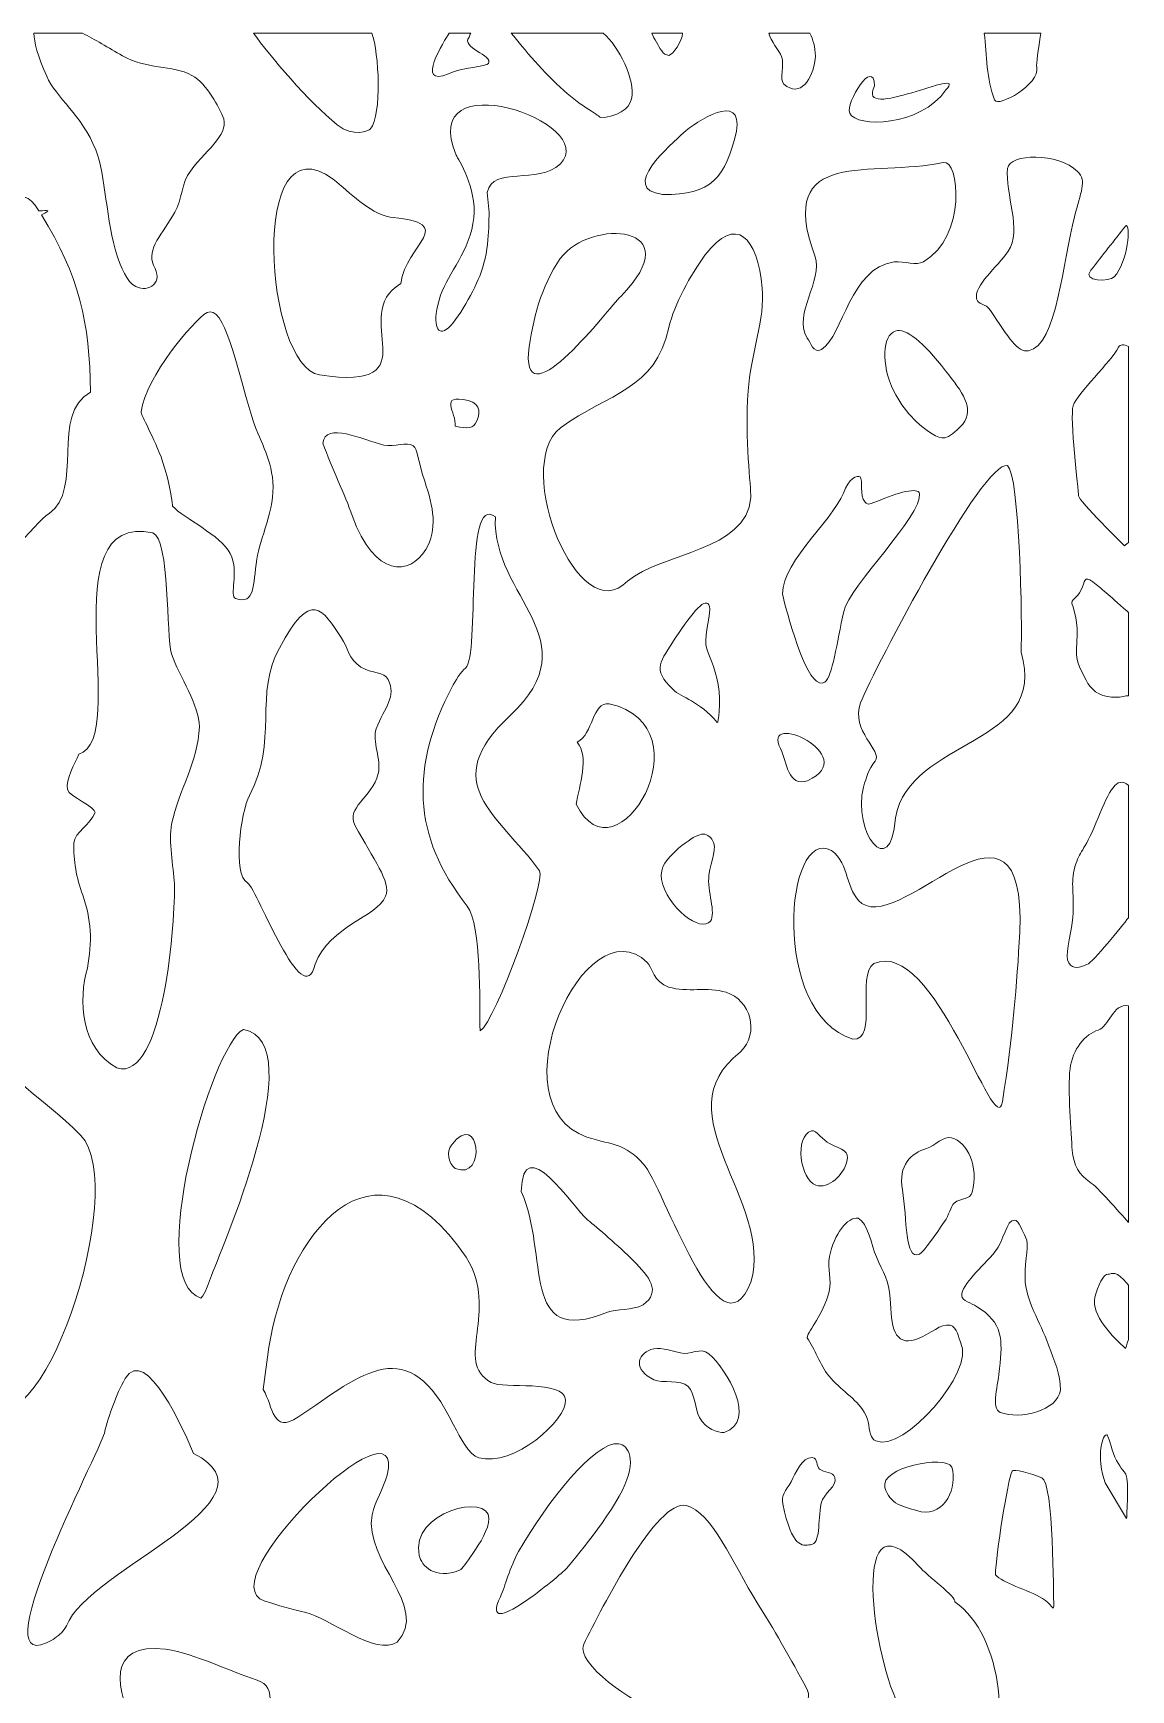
# Model space of a CAD drawing. Header units: centimetres. Extents: x -27.5 to -18.4, y -4.1 to 9.5.
# Drawn here: x -24.14 to -18.38, y 0.81 to 9.5 of the extents above; entities that cross this region are included whole.
import ezdxf

# ---------------------------------------------------------------- set-up
doc = ezdxf.new("R2010")
doc.units = ezdxf.units.CM
doc.header["$MEASUREMENT"] = 0
doc.layers.add('layer 1', color=7, linetype='Continuous')

msp = doc.modelspace()

# ---------------------------------------------------------------- linework, layer by layer
at = {"layer": 'layer 1', "color": 250, "lineweight": 9}
for points, knots in [([(-24.13375, 9.50001), (-24.13375, 9.50001), (-23.87952, 9.50001), (-23.87952, 9.50001), (-23.87952, 9.50001), (-23.81516, 9.46666), (-23.74302, 9.42444), (-23.66851, 9.38074), (-23.66851, 9.38074), (-23.54521, 9.30841), (-23.40876, 9.33538), (-23.30432, 9.27851), (-23.30432, 9.27851), (-23.22309, 9.23429), (-23.16035, 9.10352), (-23.14388, 9.06676), (-23.14388, 9.06676), (-23.10258, 8.97461), (-23.21229, 8.90524), (-23.31278, 8.7766), (-23.31278, 8.7766), (-23.35874, 8.71776), (-23.35636, 8.62469), (-23.3936, 8.56028), (-23.3936, 8.56028), (-23.45778, 8.44928), (-23.5438, 8.36674), (-23.5065, 8.28264), (-23.5065, 8.28264), (-23.45065, 8.19086), (-23.53046, 8.13697), (-23.59931, 8.17018), (-23.59931, 8.17018), (-23.64642, 8.19291), (-23.67898, 8.27875), (-23.69678, 8.3325), (-23.69678, 8.3325), (-23.75601, 8.51141), (-23.75694, 8.75707), (-23.80934, 8.88762), (-23.80934, 8.88762), (-23.88273, 9.07046), (-24.01765, 9.16148), (-24.06663, 9.2736), (-24.06663, 9.2736), (-24.11329, 9.38039), (-24.13381, 9.45333), (-24.13375, 9.50001)], [0, 0, 0, 0, 0.0769231, 0.0769231, 0.0769231, 0.0769231, 0.1538462, 0.1538462, 0.1538462, 0.1538462, 0.2307692, 0.2307692, 0.2307692, 0.2307692, 0.3076923, 0.3076923, 0.3076923, 0.3076923, 0.3846154, 0.3846154, 0.3846154, 0.3846154, 0.4615385, 0.4615385, 0.4615385, 0.4615385, 0.5384615, 0.5384615, 0.5384615, 0.5384615, 0.6153846, 0.6153846, 0.6153846, 0.6153846, 0.6923077, 0.6923077, 0.6923077, 0.6923077, 0.7692308, 0.7692308, 0.7692308, 0.7692308, 0.8461538, 0.8461538, 0.8461538, 0.8461538, 1, 1, 1, 1]), ([(-22.98199, 9.50001), (-22.98199, 9.50001), (-22.3598, 9.50001), (-22.3598, 9.50001), (-22.3598, 9.50001), (-22.32344, 9.3926), (-22.30637, 9.07848), (-22.36868, 8.99584), (-22.36868, 8.99584), (-22.3744, 8.98826), (-22.46001, 8.95121), (-22.54266, 9.01863), (-22.54266, 9.01863), (-22.69023, 9.139), (-22.89709, 9.38051), (-22.98199, 9.50001)], [0, 0, 0, 0, 0.2, 0.2, 0.2, 0.2, 0.4, 0.4, 0.4, 0.4, 0.6, 0.6, 0.6, 0.6, 1, 1, 1, 1]), ([(-21.95394, 9.50001), (-21.95394, 9.50001), (-21.84031, 9.50001), (-21.84031, 9.50001), (-21.84031, 9.50001), (-21.84533, 9.49279), (-21.84901, 9.48569), (-21.84988, 9.47895), (-21.84988, 9.47895), (-21.89706, 9.42324), (-21.72276, 9.38468), (-21.74844, 9.34113), (-21.74844, 9.34113), (-21.7597, 9.32205), (-21.88799, 9.32345), (-21.95777, 9.28593), (-21.95777, 9.28593), (-22.13885, 9.21261), (-21.97775, 9.46421), (-21.95394, 9.50001)], [0, 0, 0, 0, 0.1666667, 0.1666667, 0.1666667, 0.1666667, 0.3333333, 0.3333333, 0.3333333, 0.3333333, 0.5, 0.5, 0.5, 0.5, 0.6666667, 0.6666667, 0.6666667, 0.6666667, 1, 1, 1, 1]), ([(-21.62856, 9.50001), (-21.62856, 9.50001), (-21.14719, 9.50001), (-21.14719, 9.50001), (-21.14719, 9.50001), (-21.06232, 9.42962), (-20.97651, 9.25573), (-20.99788, 9.15504), (-20.99788, 9.15504), (-21.00938, 9.10083), (-21.07508, 9.06116), (-21.1619, 9.05663), (-21.1619, 9.05663), (-21.1619, 9.06544), (-21.2571, 9.11267), (-21.35385, 9.1993), (-21.35385, 9.1993), (-21.45526, 9.2901), (-21.56294, 9.41669), (-21.62856, 9.50001)], [0, 0, 0, 0, 0.1666667, 0.1666667, 0.1666667, 0.1666667, 0.3333333, 0.3333333, 0.3333333, 0.3333333, 0.5, 0.5, 0.5, 0.5, 0.6666667, 0.6666667, 0.6666667, 0.6666667, 1, 1, 1, 1]), ([(-20.89121, 9.50001), (-20.89121, 9.50001), (-20.73033, 9.50001), (-20.73033, 9.50001), (-20.73033, 9.50001), (-20.72988, 9.45759), (-20.78092, 9.38653), (-20.8016, 9.38352), (-20.8016, 9.38352), (-20.8016, 9.38352), (-20.8016, 9.38352), (-20.8016, 9.38352), (-20.8016, 9.38352), (-20.83336, 9.38368), (-20.84903, 9.4226), (-20.86705, 9.45246), (-20.86705, 9.45246), (-20.87633, 9.46785), (-20.88444, 9.48419), (-20.89121, 9.50001)], [0, 0, 0, 0, 0.1666667, 0.1666667, 0.1666667, 0.1666667, 0.3333333, 0.3333333, 0.3333333, 0.3333333, 0.5, 0.5, 0.5, 0.5, 0.6666667, 0.6666667, 0.6666667, 0.6666667, 1, 1, 1, 1]), ([(-20.27659, 9.50001), (-20.27659, 9.50001), (-20.06162, 9.50001), (-20.06162, 9.50001), (-20.06162, 9.50001), (-20.05932, 9.49527), (-20.05715, 9.49033), (-20.05513, 9.48512), (-20.05513, 9.48512), (-20.04333, 9.45464), (-20.02851, 9.40972), (-20.03457, 9.36188), (-20.03457, 9.36188), (-20.04741, 9.26036), (-20.11163, 9.15734), (-20.19859, 9.23292), (-20.19859, 9.23292), (-20.2262, 9.25692), (-20.19243, 9.33446), (-20.21041, 9.37699), (-20.21041, 9.37699), (-20.22309, 9.40697), (-20.26806, 9.46034), (-20.27659, 9.50001)], [0, 0, 0, 0, 0.1428571, 0.1428571, 0.1428571, 0.1428571, 0.2857143, 0.2857143, 0.2857143, 0.2857143, 0.4285714, 0.4285714, 0.4285714, 0.4285714, 0.5714286, 0.5714286, 0.5714286, 0.5714286, 0.7142857, 0.7142857, 0.7142857, 0.7142857, 1, 1, 1, 1]), ([(-19.14653, 9.50001), (-19.14653, 9.50001), (-18.84972, 9.50001), (-18.84972, 9.50001), (-18.84972, 9.50001), (-18.86225, 9.41339), (-18.87517, 9.33709), (-18.87163, 9.32132), (-18.87163, 9.32132), (-18.85144, 9.23128), (-19.07511, 9.10768), (-19.09242, 9.14958), (-19.09242, 9.14958), (-19.13755, 9.25883), (-19.13145, 9.38237), (-19.14653, 9.50001)], [0, 0, 0, 0, 0.2, 0.2, 0.2, 0.2, 0.4, 0.4, 0.4, 0.4, 0.6, 0.6, 0.6, 0.6, 1, 1, 1, 1]), ([(-21.75607, 8.66415), (-21.72203, 8.8066), (-21.49169, 8.70181), (-21.37085, 8.81353), (-21.37085, 8.81353), (-21.15761, 9.03491), (-22.12984, 9.35862), (-21.91782, 8.85987), (-21.91782, 8.85987), (-21.90822, 8.83962), (-21.80889, 8.68995), (-21.82539, 8.53027), (-21.82539, 8.53027), (-21.84286, 8.36131), (-21.96134, 8.24026), (-21.99939, 8.12513), (-21.99939, 8.12513), (-22.04833, 7.97705), (-22.01793, 7.91175), (-21.97069, 7.94447), (-21.97069, 7.94447), (-21.90996, 7.98653), (-21.81746, 8.16297), (-21.78827, 8.24156), (-21.78827, 8.24156), (-21.73812, 8.37657), (-21.74914, 8.52184), (-21.74459, 8.55908), (-21.74459, 8.55908), (-21.74459, 8.55908), (-21.75607, 8.66415), (-21.75607, 8.66415)], [0, 0, 0, 0, 0.1111111, 0.1111111, 0.1111111, 0.1111111, 0.2222222, 0.2222222, 0.2222222, 0.2222222, 0.3333333, 0.3333333, 0.3333333, 0.3333333, 0.4444444, 0.4444444, 0.4444444, 0.4444444, 0.5555556, 0.5555556, 0.5555556, 0.5555556, 0.6666667, 0.6666667, 0.6666667, 0.6666667, 0.7777778, 0.7777778, 0.7777778, 0.7777778, 1, 1, 1, 1]), ([(-21.88417, 9.36649), (-21.88417, 9.36649), (-21.88555, 9.36683), (-21.88555, 9.36683), (-21.88555, 9.36683), (-21.88555, 9.36683), (-21.88417, 9.36649), (-21.88417, 9.36649)], [0, 0, 0, 0, 0.3333333, 0.3333333, 0.3333333, 0.3333333, 1, 1, 1, 1]), ([(-19.34787, 9.20226), (-19.22095, 9.33689), (-19.82656, 9.02164), (-19.72209, 9.22346), (-19.72209, 9.22346), (-19.7262, 9.37553), (-19.87684, 9.1352), (-19.85226, 9.07934), (-19.85226, 9.07934), (-19.81921, 9.00426), (-19.48332, 9.00623), (-19.34787, 9.20226)], [0, 0, 0, 0, 0.25, 0.25, 0.25, 0.25, 0.5, 0.5, 0.5, 0.5, 1, 1, 1, 1]), ([(-20.44695, 8.98484), (-20.41132, 9.20003), (-20.66282, 9.03451), (-20.72447, 8.97694), (-20.72447, 8.97694), (-20.78839, 8.9176), (-21.06853, 8.68234), (-20.83444, 8.6538), (-20.83444, 8.6538), (-20.57806, 8.64748), (-20.50458, 8.74389), (-20.44695, 8.98484)], [0, 0, 0, 0, 0.25, 0.25, 0.25, 0.25, 0.5, 0.5, 0.5, 0.5, 1, 1, 1, 1]), ([(-22.63588, 7.7066), (-22.03344, 7.61802), (-22.49231, 8.01954), (-22.20823, 8.18608), (-22.20823, 8.18608), (-22.18594, 8.39319), (-21.89664, 8.50095), (-22.26416, 8.53439), (-22.26416, 8.53439), (-22.38102, 8.55996), (-22.47271, 8.66259), (-22.56388, 8.73417), (-22.56388, 8.73417), (-23.01237, 9.06391), (-22.92174, 7.75268), (-22.63588, 7.7066)], [0, 0, 0, 0, 0.2, 0.2, 0.2, 0.2, 0.4, 0.4, 0.4, 0.4, 0.6, 0.6, 0.6, 0.6, 1, 1, 1, 1]), ([(-20.00062, 7.83966), (-19.8848, 7.91999), (-19.85049, 8.26758), (-19.6198, 8.2997), (-19.6198, 8.2997), (-19.56566, 8.30318), (-19.50302, 8.2793), (-19.46595, 8.30058), (-19.46595, 8.30058), (-19.23937, 8.43058), (-19.27591, 8.84071), (-19.36185, 8.82158), (-19.36185, 8.82158), (-19.72966, 8.74075), (-20.24776, 8.91032), (-20.03605, 8.33143), (-20.03605, 8.33143), (-19.98981, 8.19595), (-20.15327, 8.0335), (-20.07626, 7.90021), (-20.07626, 7.90021), (-20.05762, 7.87783), (-20.04362, 7.8168), (-20.00062, 7.83966)], [0, 0, 0, 0, 0.1428571, 0.1428571, 0.1428571, 0.1428571, 0.2857143, 0.2857143, 0.2857143, 0.2857143, 0.4285714, 0.4285714, 0.4285714, 0.4285714, 0.5714286, 0.5714286, 0.5714286, 0.5714286, 0.7142857, 0.7142857, 0.7142857, 0.7142857, 1, 1, 1, 1]), ([(-19.11402, 8.04469), (-19.01743, 7.90113), (-18.97336, 7.82384), (-18.91461, 7.83354), (-18.91461, 7.83354), (-18.76446, 7.85834), (-18.73346, 8.31565), (-18.67374, 8.53562), (-18.67374, 8.53562), (-18.64162, 8.66479), (-18.60618, 8.72403), (-18.65741, 8.77473), (-18.65741, 8.77473), (-18.75869, 8.87495), (-19.01558, 8.86855), (-19.0245, 8.7901), (-19.0245, 8.7901), (-19.03923, 8.66065), (-18.94575, 8.463), (-19.0211, 8.35529), (-19.0211, 8.35529), (-19.08, 8.27064), (-19.20268, 8.17537), (-19.18696, 8.10586), (-19.18696, 8.10586), (-19.18004, 8.07527), (-19.1412, 8.08468), (-19.11402, 8.04469)], [0, 0, 0, 0, 0.125, 0.125, 0.125, 0.125, 0.25, 0.25, 0.25, 0.25, 0.375, 0.375, 0.375, 0.375, 0.5, 0.5, 0.5, 0.5, 0.625, 0.625, 0.625, 0.625, 0.75, 0.75, 0.75, 0.75, 1, 1, 1, 1]), ([(-24.26709, 8.49215), (-24.26423, 8.49207), (-24.26118, 8.49333), (-24.2636, 8.49026), (-24.2636, 8.49026), (-24.52279, 8.41385), (-24.74384, 7.0081), (-24.76662, 6.75514), (-24.76662, 6.75514), (-24.80604, 5.978), (-24.21491, 6.86893), (-24.05433, 6.98042), (-24.05433, 6.98042), (-23.87076, 7.10286), (-24.04985, 7.50193), (-23.83664, 7.61606), (-23.83664, 7.61606), (-23.84059, 7.98481), (-23.89602, 8.2249), (-24.09451, 8.54753), (-24.09451, 8.54753), (-24.03978, 8.57491), (-24.05754, 8.56763), (-24.10766, 8.56854), (-24.10766, 8.56854), (-24.22622, 8.75346), (-24.2334, 8.51461), (-24.26709, 8.49215)], [0, 0, 0, 0, 0.125, 0.125, 0.125, 0.125, 0.25, 0.25, 0.25, 0.25, 0.375, 0.375, 0.375, 0.375, 0.5, 0.5, 0.5, 0.5, 0.625, 0.625, 0.625, 0.625, 0.75, 0.75, 0.75, 0.75, 1, 1, 1, 1]), ([(-20.80192, 7.95483), (-20.87352, 7.62589), (-21.11368, 7.61524), (-21.37073, 7.42987), (-21.37073, 7.42987), (-21.62758, 7.22048), (-21.27224, 6.35996), (-21.01971, 6.62478), (-21.01971, 6.62478), (-20.83509, 6.7776), (-20.39394, 6.78106), (-20.37235, 7.06291), (-20.37235, 7.06291), (-20.36952, 7.12323), (-20.40561, 7.36439), (-20.38614, 7.62272), (-20.38614, 7.62272), (-20.37193, 7.81122), (-20.29633, 8.00534), (-20.31151, 8.16245), (-20.31151, 8.16245), (-20.33725, 8.42881), (-20.44813, 8.55233), (-20.61267, 8.33433), (-20.61267, 8.33433), (-20.68761, 8.2303), (-20.77368, 8.0796), (-20.80192, 7.95483)], [0, 0, 0, 0, 0.125, 0.125, 0.125, 0.125, 0.25, 0.25, 0.25, 0.25, 0.375, 0.375, 0.375, 0.375, 0.5, 0.5, 0.5, 0.5, 0.625, 0.625, 0.625, 0.625, 0.75, 0.75, 0.75, 0.75, 1, 1, 1, 1]), ([(-21.05474, 8.11903), (-20.6827, 8.49671), (-21.21148, 8.53173), (-21.37168, 8.31784), (-21.37168, 8.31784), (-21.4733, 8.16886), (-21.51694, 7.9972), (-21.53924, 7.82113), (-21.53924, 7.82113), (-21.55708, 7.47687), (-21.12018, 8.05204), (-21.05474, 8.11903)], [0, 0, 0, 0, 0.25, 0.25, 0.25, 0.25, 0.5, 0.5, 0.5, 0.5, 1, 1, 1, 1]), ([(-18.46485, 8.22086), (-18.39136, 8.29968), (-18.37747, 8.50472), (-18.40409, 8.48988), (-18.40409, 8.48988), (-18.46528, 8.41189), (-18.52647, 8.33389), (-18.58767, 8.2559), (-18.58767, 8.2559), (-18.63588, 8.19445), (-18.48877, 8.1952), (-18.46485, 8.22086)], [0, 0, 0, 0, 0.25, 0.25, 0.25, 0.25, 0.5, 0.5, 0.5, 0.5, 1, 1, 1, 1]), ([(-23.4061, 7.01801), (-23.34674, 6.95356), (-23.15223, 6.86561), (-23.10328, 6.7695), (-23.10328, 6.7695), (-23.05433, 6.67338), (-23.11075, 6.54528), (-23.07565, 6.53402), (-23.07565, 6.53402), (-22.97189, 6.50072), (-22.98463, 6.60142), (-22.96429, 6.74013), (-22.96429, 6.74013), (-22.94881, 6.84572), (-22.86808, 7.00139), (-22.87993, 7.14671), (-22.87993, 7.14671), (-22.89083, 7.28026), (-22.95244, 7.36454), (-22.99072, 7.48957), (-22.99072, 7.48957), (-23.07494, 7.76466), (-23.13392, 8.07777), (-23.22545, 8.03458), (-23.22545, 8.03458), (-23.301, 7.98709), (-23.54385, 7.70213), (-23.57183, 7.51286), (-23.57183, 7.51286), (-23.57374, 7.49994), (-23.50111, 7.37566), (-23.4586, 7.25344), (-23.4586, 7.25344), (-23.4174, 7.13498), (-23.40632, 7.01826), (-23.4061, 7.01801)], [0, 0, 0, 0, 0.1, 0.1, 0.1, 0.1, 0.2, 0.2, 0.2, 0.2, 0.3, 0.3, 0.3, 0.3, 0.4, 0.4, 0.4, 0.4, 0.5, 0.5, 0.5, 0.5, 0.6, 0.6, 0.6, 0.6, 0.7, 0.7, 0.7, 0.7, 0.8, 0.8, 0.8, 0.8, 1, 1, 1, 1]), ([(-19.62096, 7.62156), (-19.5715, 7.5211), (-19.49215, 7.4403), (-19.41978, 7.39758), (-19.41978, 7.39758), (-19.37025, 7.36834), (-19.34452, 7.35542), (-19.25883, 7.44927), (-19.25883, 7.44927), (-19.19692, 7.53315), (-19.26258, 7.61695), (-19.34948, 7.72861), (-19.34948, 7.72861), (-19.46654, 7.87902), (-19.55868, 7.95555), (-19.61373, 7.93666), (-19.61373, 7.93666), (-19.68017, 7.91386), (-19.69202, 7.76587), (-19.62096, 7.62156)], [0, 0, 0, 0, 0.1666667, 0.1666667, 0.1666667, 0.1666667, 0.3333333, 0.3333333, 0.3333333, 0.3333333, 0.5, 0.5, 0.5, 0.5, 0.6666667, 0.6666667, 0.6666667, 0.6666667, 1, 1, 1, 1]), ([(-18.39032, 7.85558), (-18.39032, 7.85558), (-18.39032, 6.82734), (-18.39032, 6.82734), (-18.39032, 6.82734), (-18.40316, 6.81693), (-18.41132, 6.81055), (-18.41132, 6.81055), (-18.41132, 6.81055), (-18.41132, 6.81055), (-18.65234, 7.04688), (-18.65234, 7.07262), (-18.65234, 7.07262), (-18.65234, 7.09836), (-18.69913, 7.48446), (-18.68042, 7.5453), (-18.68042, 7.5453), (-18.6617, 7.60614), (-18.47918, 7.7793), (-18.44174, 7.85184), (-18.44174, 7.85184), (-18.43325, 7.86828), (-18.4144, 7.86737), (-18.39032, 7.85558)], [0, 0, 0, 0, 0.1428571, 0.1428571, 0.1428571, 0.1428571, 0.2857143, 0.2857143, 0.2857143, 0.2857143, 0.4285714, 0.4285714, 0.4285714, 0.4285714, 0.5714286, 0.5714286, 0.5714286, 0.5714286, 0.7142857, 0.7142857, 0.7142857, 0.7142857, 1, 1, 1, 1]), ([(-21.92283, 7.43727), (-21.85395, 7.4235), (-21.82771, 7.42688), (-21.81092, 7.46216), (-21.81092, 7.46216), (-21.7961, 7.49328), (-21.78139, 7.55482), (-21.85445, 7.57189), (-21.85445, 7.57189), (-22.01526, 7.60945), (-21.91553, 7.51016), (-21.92283, 7.43727)], [0, 0, 0, 0, 0.25, 0.25, 0.25, 0.25, 0.5, 0.5, 0.5, 0.5, 1, 1, 1, 1]), ([(-22.61769, 7.34939), (-22.5704, 7.2187), (-22.50049, 7.07565), (-22.46346, 6.96856), (-22.46346, 6.96856), (-22.34397, 6.63764), (-22.16165, 6.65508), (-22.07802, 6.79033), (-22.07802, 6.79033), (-22.01472, 6.8927), (-22.03678, 7.01649), (-22.08324, 7.14864), (-22.08324, 7.14864), (-22.11873, 7.24959), (-22.11735, 7.31487), (-22.14399, 7.33476), (-22.14399, 7.33476), (-22.17784, 7.36006), (-22.2402, 7.32506), (-22.2981, 7.33911), (-22.2981, 7.33911), (-22.40803, 7.3658), (-22.60523, 7.46343), (-22.61769, 7.34939)], [0, 0, 0, 0, 0.1428571, 0.1428571, 0.1428571, 0.1428571, 0.2857143, 0.2857143, 0.2857143, 0.2857143, 0.4285714, 0.4285714, 0.4285714, 0.4285714, 0.5714286, 0.5714286, 0.5714286, 0.5714286, 0.7142857, 0.7142857, 0.7142857, 0.7142857, 1, 1, 1, 1]), ([(-19.78026, 5.54465), (-19.84049, 5.3122), (-19.63824, 5.03988), (-19.61302, 5.38358), (-19.61302, 5.38358), (-19.53549, 5.80599), (-18.80379, 5.75524), (-18.95397, 6.25207), (-18.95397, 6.25207), (-18.94499, 6.38583), (-18.96211, 7.19129), (-19.02475, 7.23089), (-19.02475, 7.23089), (-19.15405, 7.2606), (-19.72004, 6.16813), (-19.79647, 5.98688), (-19.79647, 5.98688), (-19.85004, 5.8389), (-19.67909, 5.73403), (-19.71868, 5.68085), (-19.71868, 5.68085), (-19.75498, 5.63466), (-19.7644, 5.59985), (-19.78026, 5.54465)], [0, 0, 0, 0, 0.1428571, 0.1428571, 0.1428571, 0.1428571, 0.2857143, 0.2857143, 0.2857143, 0.2857143, 0.4285714, 0.4285714, 0.4285714, 0.4285714, 0.5714286, 0.5714286, 0.5714286, 0.5714286, 0.7142857, 0.7142857, 0.7142857, 0.7142857, 1, 1, 1, 1]), ([(-20.19928, 6.52764), (-20.14726, 6.33288), (-20.05975, 6.04477), (-19.98298, 6.09534), (-19.98298, 6.09534), (-19.94557, 6.11997), (-19.91935, 6.30185), (-19.88437, 6.46611), (-19.88437, 6.46611), (-19.85478, 6.59979), (-19.46794, 6.9714), (-19.48662, 7.08353), (-19.48662, 7.08353), (-19.49284, 7.12091), (-19.59941, 7.08999), (-19.71019, 7.04345), (-19.71019, 7.04345), (-19.74151, 7.03161), (-19.75586, 7.02113), (-19.77207, 7.03971), (-19.77207, 7.03971), (-19.80351, 7.07574), (-19.78092, 7.15488), (-19.79879, 7.17162), (-19.79879, 7.17162), (-19.81102, 7.18307), (-19.86094, 7.16398), (-19.88569, 7.08718), (-19.88569, 7.08718), (-19.94428, 6.93832), (-20.24994, 6.68835), (-20.19928, 6.52764)], [0, 0, 0, 0, 0.1111111, 0.1111111, 0.1111111, 0.1111111, 0.2222222, 0.2222222, 0.2222222, 0.2222222, 0.3333333, 0.3333333, 0.3333333, 0.3333333, 0.4444444, 0.4444444, 0.4444444, 0.4444444, 0.5555556, 0.5555556, 0.5555556, 0.5555556, 0.6666667, 0.6666667, 0.6666667, 0.6666667, 0.7777778, 0.7777778, 0.7777778, 0.7777778, 1, 1, 1, 1]), ([(-21.79257, 4.26482), (-21.71036, 4.31389), (-21.44667, 5.05182), (-21.48094, 5.10558), (-21.48094, 5.10558), (-21.7001, 5.40523), (-22.01941, 5.56326), (-21.63466, 5.91966), (-21.63466, 5.91966), (-21.20624, 6.32173), (-21.73065, 6.53612), (-21.71239, 6.962), (-21.71239, 6.962), (-21.88171, 7.0951), (-21.78915, 6.23532), (-21.86987, 6.16805), (-21.86987, 6.16805), (-21.88915, 6.15714), (-21.92577, 6.09457), (-21.93935, 6.07125), (-21.93935, 6.07125), (-22.15635, 5.65405), (-22.15284, 5.28864), (-21.85957, 4.92037), (-21.85957, 4.92037), (-21.78411, 4.81706), (-21.79552, 4.41435), (-21.79257, 4.26482)], [0, 0, 0, 0, 0.125, 0.125, 0.125, 0.125, 0.25, 0.25, 0.25, 0.25, 0.375, 0.375, 0.375, 0.375, 0.5, 0.5, 0.5, 0.5, 0.625, 0.625, 0.625, 0.625, 0.75, 0.75, 0.75, 0.75, 1, 1, 1, 1]), ([(-23.958, 5.53152), (-23.94647, 5.49465), (-23.80754, 5.43747), (-23.81318, 5.41099), (-23.81318, 5.41099), (-23.83408, 5.35028), (-23.92192, 5.3075), (-23.92384, 5.25129), (-23.92384, 5.25129), (-23.92702, 5.15825), (-23.91129, 5.07014), (-23.87795, 4.97795), (-23.87795, 4.97795), (-23.83225, 4.85161), (-23.82721, 4.73235), (-23.85325, 4.5944), (-23.85325, 4.5944), (-23.9006, 4.43026), (-23.88912, 4.17341), (-23.69801, 4.07117), (-23.69801, 4.07117), (-23.45117, 3.99193), (-23.38975, 4.86672), (-23.39694, 5.03604), (-23.39694, 5.03604), (-23.40127, 5.13122), (-23.42941, 5.25935), (-23.41105, 5.35008), (-23.41105, 5.35008), (-23.3742, 5.53212), (-23.27178, 5.67304), (-23.26576, 5.86135), (-23.26576, 5.86135), (-23.26234, 5.96812), (-23.37316, 6.12635), (-23.41138, 6.24384), (-23.41138, 6.24384), (-23.44115, 6.33628), (-23.41846, 6.84338), (-23.50955, 6.87819), (-23.50955, 6.87819), (-24.06014, 6.99164), (-23.62125, 5.79913), (-23.89854, 5.7167), (-23.89854, 5.7167), (-23.91832, 5.66842), (-23.96892, 5.58197), (-23.958, 5.53152)], [0, 0, 0, 0, 0.0769231, 0.0769231, 0.0769231, 0.0769231, 0.1538462, 0.1538462, 0.1538462, 0.1538462, 0.2307692, 0.2307692, 0.2307692, 0.2307692, 0.3076923, 0.3076923, 0.3076923, 0.3076923, 0.3846154, 0.3846154, 0.3846154, 0.3846154, 0.4615385, 0.4615385, 0.4615385, 0.4615385, 0.5384615, 0.5384615, 0.5384615, 0.5384615, 0.6153846, 0.6153846, 0.6153846, 0.6153846, 0.6923077, 0.6923077, 0.6923077, 0.6923077, 0.7692308, 0.7692308, 0.7692308, 0.7692308, 0.8461538, 0.8461538, 0.8461538, 0.8461538, 1, 1, 1, 1]), ([(-18.39032, 6.45962), (-18.39032, 6.45962), (-18.39032, 6.02375), (-18.39032, 6.02375), (-18.39032, 6.02375), (-18.42955, 6.02098), (-18.44001, 6.00925), (-18.50024, 6.01963), (-18.50024, 6.01963), (-18.5681, 6.03133), (-18.59852, 6.07345), (-18.62192, 6.12493), (-18.62192, 6.12493), (-18.64532, 6.17641), (-18.67106, 6.19747), (-18.6617, 6.30511), (-18.6617, 6.30511), (-18.65234, 6.41275), (-18.67574, 6.47359), (-18.6851, 6.50167), (-18.6851, 6.50167), (-18.69445, 6.52975), (-18.65936, 6.53443), (-18.6383, 6.57889), (-18.6383, 6.57889), (-18.61724, 6.62335), (-18.62426, 6.65611), (-18.57746, 6.62101), (-18.57746, 6.62101), (-18.53066, 6.58591), (-18.4979, 6.55549), (-18.39728, 6.46657), (-18.39728, 6.46657), (-18.39485, 6.46442), (-18.39255, 6.46207), (-18.39032, 6.45962)], [0, 0, 0, 0, 0.1, 0.1, 0.1, 0.1, 0.2, 0.2, 0.2, 0.2, 0.3, 0.3, 0.3, 0.3, 0.4, 0.4, 0.4, 0.4, 0.5, 0.5, 0.5, 0.5, 0.6, 0.6, 0.6, 0.6, 0.7, 0.7, 0.7, 0.7, 0.8, 0.8, 0.8, 0.8, 1, 1, 1, 1]), ([(-23.01337, 5.04287), (-22.95554, 4.99764), (-22.72271, 4.35257), (-22.65867, 4.61466), (-22.65867, 4.61466), (-22.57686, 4.82287), (-22.33835, 4.85683), (-22.28858, 4.97214), (-22.28858, 4.97214), (-22.25668, 5.04605), (-22.35576, 5.16854), (-22.44762, 5.34198), (-22.44762, 5.34198), (-22.50163, 5.43676), (-22.35953, 5.48578), (-22.32667, 5.61497), (-22.32667, 5.61497), (-22.30886, 5.68501), (-22.36159, 5.79002), (-22.33742, 5.85051), (-22.33742, 5.85051), (-22.2919, 5.96448), (-22.2301, 6.01787), (-22.27517, 6.1088), (-22.27517, 6.1088), (-22.29612, 6.15106), (-22.35957, 6.13733), (-22.41804, 6.17418), (-22.41804, 6.17418), (-22.48433, 6.21597), (-22.4859, 6.27584), (-22.52102, 6.32877), (-22.52102, 6.32877), (-22.61813, 6.47509), (-22.68048, 6.58844), (-22.84455, 6.27399), (-22.84455, 6.27399), (-22.9807, 6.04269), (-22.84974, 5.77792), (-23.00335, 5.50087), (-23.00335, 5.50087), (-23.04771, 5.41267), (-23.0939, 5.08324), (-23.01337, 5.04287)], [0, 0, 0, 0, 0.0833333, 0.0833333, 0.0833333, 0.0833333, 0.1666667, 0.1666667, 0.1666667, 0.1666667, 0.25, 0.25, 0.25, 0.25, 0.3333333, 0.3333333, 0.3333333, 0.3333333, 0.4166667, 0.4166667, 0.4166667, 0.4166667, 0.5, 0.5, 0.5, 0.5, 0.5833333, 0.5833333, 0.5833333, 0.5833333, 0.6666667, 0.6666667, 0.6666667, 0.6666667, 0.75, 0.75, 0.75, 0.75, 0.8333333, 0.8333333, 0.8333333, 0.8333333, 1, 1, 1, 1]), ([(-20.78137, 6.05789), (-20.73264, 6.01045), (-20.64532, 5.99881), (-20.54758, 5.88351), (-20.54758, 5.88351), (-20.54253, 5.87755), (-20.52667, 5.98325), (-20.54283, 6.08285), (-20.54283, 6.08285), (-20.5571, 6.17073), (-20.60299, 6.25052), (-20.60797, 6.29231), (-20.60797, 6.29231), (-20.61418, 6.34443), (-20.58046, 6.46344), (-20.58889, 6.49245), (-20.58889, 6.49245), (-20.60498, 6.54783), (-20.67479, 6.46836), (-20.76808, 6.32497), (-20.76808, 6.32497), (-20.84546, 6.2042), (-20.89323, 6.16374), (-20.78137, 6.05789)], [0, 0, 0, 0, 0.1428571, 0.1428571, 0.1428571, 0.1428571, 0.2857143, 0.2857143, 0.2857143, 0.2857143, 0.4285714, 0.4285714, 0.4285714, 0.4285714, 0.5714286, 0.5714286, 0.5714286, 0.5714286, 0.7142857, 0.7142857, 0.7142857, 0.7142857, 1, 1, 1, 1]), ([(-21.28341, 5.77994), (-21.21695, 5.70427), (-21.2727, 5.55072), (-21.28811, 5.45426), (-21.28811, 5.45426), (-21.07741, 5.02279), (-20.58807, 5.86253), (-21.11484, 5.98162), (-21.11484, 5.98162), (-21.2048, 5.99017), (-21.19747, 5.82442), (-21.28341, 5.77994)], [0, 0, 0, 0, 0.25, 0.25, 0.25, 0.25, 0.5, 0.5, 0.5, 0.5, 1, 1, 1, 1]), ([(-20.21614, 5.74604), (-20.18063, 5.67086), (-20.17735, 5.54444), (-20.07394, 5.5777), (-20.07394, 5.5777), (-19.78552, 5.70987), (-20.32209, 5.95185), (-20.21614, 5.74604)], [0, 0, 0, 0, 0.3333333, 0.3333333, 0.3333333, 0.3333333, 1, 1, 1, 1]), ([(-19.78926, 4.93319), (-19.87733, 5.00419), (-19.85108, 5.1392), (-19.9485, 5.21147), (-19.9485, 5.21147), (-20.19061, 5.34793), (-20.27198, 4.35591), (-19.83687, 4.22226), (-19.83687, 4.22226), (-19.70104, 4.21175), (-19.81963, 4.55771), (-19.72707, 4.61814), (-19.72707, 4.61814), (-19.4097, 4.76357), (-19.08756, 3.67125), (-19.05196, 3.89327), (-19.05196, 3.89327), (-18.99558, 4.24484), (-18.97651, 4.50633), (-18.95995, 4.78287), (-18.95995, 4.78287), (-18.92724, 5.64653), (-19.56035, 4.78762), (-19.78926, 4.93319)], [0, 0, 0, 0, 0.1428571, 0.1428571, 0.1428571, 0.1428571, 0.2857143, 0.2857143, 0.2857143, 0.2857143, 0.4285714, 0.4285714, 0.4285714, 0.4285714, 0.5714286, 0.5714286, 0.5714286, 0.5714286, 0.7142857, 0.7142857, 0.7142857, 0.7142857, 1, 1, 1, 1]), ([(-18.39032, 5.55203), (-18.39032, 5.55203), (-18.39032, 4.85929), (-18.39032, 4.85929), (-18.39032, 4.85929), (-18.42476, 4.81535), (-18.57479, 4.62571), (-18.60788, 4.6133), (-18.60788, 4.6133), (-18.64532, 4.59926), (-18.68042, 4.58522), (-18.70381, 4.62266), (-18.70381, 4.62266), (-18.72721, 4.6601), (-18.69445, 4.742), (-18.68276, 4.86134), (-18.68276, 4.86134), (-18.67106, 4.98068), (-18.69679, 5.03918), (-18.67106, 5.12576), (-18.67106, 5.12576), (-18.64532, 5.21234), (-18.62426, 5.20298), (-18.56108, 5.35507), (-18.56108, 5.35507), (-18.4979, 5.50717), (-18.46046, 5.59609), (-18.4043, 5.56333), (-18.4043, 5.56333), (-18.40014, 5.56091), (-18.39544, 5.55706), (-18.39032, 5.55203)], [0, 0, 0, 0, 0.1111111, 0.1111111, 0.1111111, 0.1111111, 0.2222222, 0.2222222, 0.2222222, 0.2222222, 0.3333333, 0.3333333, 0.3333333, 0.3333333, 0.4444444, 0.4444444, 0.4444444, 0.4444444, 0.5555556, 0.5555556, 0.5555556, 0.5555556, 0.6666667, 0.6666667, 0.6666667, 0.6666667, 0.7777778, 0.7777778, 0.7777778, 0.7777778, 1, 1, 1, 1]), ([(-20.58389, 4.84147), (-20.5524, 4.88308), (-20.60205, 4.99824), (-20.59175, 5.08314), (-20.59175, 5.08314), (-20.58181, 5.16507), (-20.54239, 5.22601), (-20.57636, 5.2712), (-20.57636, 5.2712), (-20.61138, 5.3178), (-20.65341, 5.30317), (-20.75058, 5.22353), (-20.75058, 5.22353), (-20.81038, 5.16904), (-20.85195, 5.12342), (-20.84008, 5.06023), (-20.84008, 5.06023), (-20.81198, 4.91057), (-20.632, 4.77791), (-20.58389, 4.84147)], [0, 0, 0, 0, 0.1666667, 0.1666667, 0.1666667, 0.1666667, 0.3333333, 0.3333333, 0.3333333, 0.3333333, 0.5, 0.5, 0.5, 0.5, 0.6666667, 0.6666667, 0.6666667, 0.6666667, 1, 1, 1, 1]), ([(-20.93644, 3.56832), (-20.82782, 3.45068), (-20.53738, 2.52314), (-20.3715, 2.94784), (-20.3715, 2.94784), (-20.24921, 3.37178), (-20.84408, 3.831), (-20.42826, 4.15356), (-20.42826, 4.15356), (-20.32056, 4.25636), (-20.37557, 4.42827), (-20.50155, 4.46771), (-20.50155, 4.46771), (-20.59955, 4.49839), (-20.70563, 4.46513), (-20.80303, 4.49532), (-20.80303, 4.49532), (-20.88036, 4.5193), (-20.89142, 4.60151), (-20.91534, 4.62425), (-20.91534, 4.62425), (-21.23763, 4.9399), (-21.72424, 3.87765), (-21.23182, 3.70813), (-21.23182, 3.70813), (-21.08408, 3.66175), (-21.03815, 3.6778), (-20.93644, 3.56832)], [0, 0, 0, 0, 0.125, 0.125, 0.125, 0.125, 0.25, 0.25, 0.25, 0.25, 0.375, 0.375, 0.375, 0.375, 0.5, 0.5, 0.5, 0.5, 0.625, 0.625, 0.625, 0.625, 0.75, 0.75, 0.75, 0.75, 1, 1, 1, 1]), ([(-24.67936, 3.13558), (-24.64126, 2.868), (-24.58897, 2.53119), (-24.41576, 2.31471), (-24.41576, 2.31471), (-24.10164, 1.98791), (-23.62755, 3.4415), (-23.88724, 3.71713), (-23.88724, 3.71713), (-24.10138, 3.93259), (-24.35032, 4.05649), (-24.49113, 4.34036), (-24.49113, 4.34036), (-24.53352, 4.34839), (-24.55794, 4.34393), (-24.59532, 4.32295), (-24.59532, 4.32295), (-24.97625, 4.07795), (-24.72646, 3.49619), (-24.67936, 3.13558)], [0, 0, 0, 0, 0.1666667, 0.1666667, 0.1666667, 0.1666667, 0.3333333, 0.3333333, 0.3333333, 0.3333333, 0.5, 0.5, 0.5, 0.5, 0.6666667, 0.6666667, 0.6666667, 0.6666667, 1, 1, 1, 1]), ([(-18.39032, 4.39699), (-18.39032, 4.39699), (-18.39032, 3.25999), (-18.39032, 3.25999), (-18.39032, 3.25999), (-18.4395, 3.31676), (-18.55226, 3.44481), (-18.59384, 3.47373), (-18.59384, 3.47373), (-18.64766, 3.51117), (-18.67808, 3.55797), (-18.6851, 3.63987), (-18.6851, 3.63987), (-18.69211, 3.72177), (-18.70849, 3.96278), (-18.69679, 4.06574), (-18.69679, 4.06574), (-18.6851, 4.1687), (-18.6149, 4.2506), (-18.54938, 4.26932), (-18.54938, 4.26932), (-18.49318, 4.28538), (-18.47313, 4.41157), (-18.39032, 4.39699)], [0, 0, 0, 0, 0.1428571, 0.1428571, 0.1428571, 0.1428571, 0.2857143, 0.2857143, 0.2857143, 0.2857143, 0.4285714, 0.4285714, 0.4285714, 0.4285714, 0.5714286, 0.5714286, 0.5714286, 0.5714286, 0.7142857, 0.7142857, 0.7142857, 0.7142857, 1, 1, 1, 1]), ([(-23.20769, 2.96756), (-23.16526, 3.08648), (-22.66624, 4.20866), (-23.03458, 4.27269), (-23.03458, 4.27269), (-23.20319, 4.19073), (-23.55631, 2.94672), (-23.25708, 2.86354), (-23.25708, 2.86354), (-23.23171, 2.89571), (-23.22154, 2.92927), (-23.20769, 2.96756)], [0, 0, 0, 0, 0.25, 0.25, 0.25, 0.25, 0.5, 0.5, 0.5, 0.5, 1, 1, 1, 1]), ([(-21.94272, 3.66624), (-21.96879, 3.63228), (-21.96111, 3.57319), (-21.92309, 3.54352), (-21.92309, 3.54352), (-21.75605, 3.47498), (-21.79476, 3.86306), (-21.94272, 3.66624)], [0, 0, 0, 0, 0.3333333, 0.3333333, 0.3333333, 0.3333333, 1, 1, 1, 1]), ([(-22.93026, 2.38354), (-22.87767, 2.29297), (-22.88156, 2.15048), (-22.74848, 2.23801), (-22.74848, 2.23801), (-22.40666, 2.46934), (-22.1702, 2.69233), (-21.93215, 2.19781), (-21.93215, 2.19781), (-21.89128, 2.12576), (-21.85562, 2.04243), (-21.79875, 2.02579), (-21.79875, 2.02579), (-21.61777, 1.97283), (-21.3357, 2.22411), (-21.34413, 2.33051), (-21.34413, 2.33051), (-21.35256, 2.4369), (-21.67264, 2.3859), (-21.73363, 2.41999), (-21.73363, 2.41999), (-21.93469, 2.53236), (-21.68867, 2.79112), (-21.86469, 3.07738), (-21.86469, 3.07738), (-22.35883, 3.79641), (-22.81316, 3.18541), (-22.90046, 2.60548), (-22.90046, 2.60548), (-22.90046, 2.60548), (-22.93026, 2.38354), (-22.93026, 2.38354)], [0, 0, 0, 0, 0.1111111, 0.1111111, 0.1111111, 0.1111111, 0.2222222, 0.2222222, 0.2222222, 0.2222222, 0.3333333, 0.3333333, 0.3333333, 0.3333333, 0.4444444, 0.4444444, 0.4444444, 0.4444444, 0.5555556, 0.5555556, 0.5555556, 0.5555556, 0.6666667, 0.6666667, 0.6666667, 0.6666667, 0.7777778, 0.7777778, 0.7777778, 0.7777778, 1, 1, 1, 1]), ([(-21.5768, 3.42308), (-21.42533, 3.09), (-21.59131, 2.60133), (-21.12361, 2.78893), (-21.12361, 2.78893), (-21.07964, 2.80657), (-20.99244, 2.79758), (-20.93681, 2.82815), (-20.93681, 2.82815), (-20.83976, 2.89937), (-20.90509, 2.97426), (-20.98734, 3.05824), (-20.98734, 3.05824), (-21.0646, 3.13714), (-21.17992, 3.23369), (-21.22682, 3.27277), (-21.22682, 3.27277), (-21.3081, 3.34316), (-21.56798, 3.74886), (-21.5768, 3.42308)], [0, 0, 0, 0, 0.1666667, 0.1666667, 0.1666667, 0.1666667, 0.3333333, 0.3333333, 0.3333333, 0.3333333, 0.5, 0.5, 0.5, 0.5, 0.6666667, 0.6666667, 0.6666667, 0.6666667, 1, 1, 1, 1]), ([(-20.03059, 3.45574), (-19.96381, 3.43225), (-19.88342, 3.51479), (-19.86716, 3.57962), (-19.86716, 3.57962), (-19.85278, 3.63694), (-19.88938, 3.63881), (-19.95867, 3.67456), (-19.95867, 3.67456), (-19.99062, 3.68649), (-20.02919, 3.74954), (-20.05285, 3.7415), (-20.05285, 3.7415), (-20.14564, 3.70994), (-20.11215, 3.48442), (-20.03059, 3.45574)], [0, 0, 0, 0, 0.2, 0.2, 0.2, 0.2, 0.4, 0.4, 0.4, 0.4, 0.6, 0.6, 0.6, 0.6, 1, 1, 1, 1]), ([(-19.57593, 3.43071), (-19.55049, 3.27919), (-19.5664, 3.059), (-19.48748, 3.09462), (-19.48748, 3.09462), (-19.46117, 3.1065), (-19.39952, 3.20261), (-19.35536, 3.26475), (-19.35536, 3.26475), (-19.33086, 3.29706), (-19.32442, 3.34581), (-19.30444, 3.36185), (-19.30444, 3.36185), (-19.26629, 3.39247), (-19.22186, 3.37764), (-19.21046, 3.41938), (-19.21046, 3.41938), (-19.1742, 3.55209), (-19.23463, 3.68131), (-19.31833, 3.70481), (-19.31833, 3.70481), (-19.35921, 3.71629), (-19.40742, 3.66184), (-19.4492, 3.64896), (-19.4492, 3.64896), (-19.53084, 3.6238), (-19.59959, 3.56142), (-19.57593, 3.43071)], [0, 0, 0, 0, 0.125, 0.125, 0.125, 0.125, 0.25, 0.25, 0.25, 0.25, 0.375, 0.375, 0.375, 0.375, 0.5, 0.5, 0.5, 0.5, 0.625, 0.625, 0.625, 0.625, 0.75, 0.75, 0.75, 0.75, 1, 1, 1, 1]), ([(-20.07596, 2.65497), (-20.03611, 2.59824), (-20.00953, 2.512), (-19.96253, 2.45501), (-19.96253, 2.45501), (-19.90209, 2.38175), (-19.82126, 2.33775), (-19.77638, 2.26511), (-19.77638, 2.26511), (-19.76717, 2.24866), (-19.76031, 2.23284), (-19.7561, 2.21442), (-19.7561, 2.21442), (-19.74831, 2.16408), (-19.74351, 2.12652), (-19.71663, 2.11444), (-19.71663, 2.11444), (-19.57148, 2.04922), (-19.19414, 2.48005), (-19.26992, 2.62714), (-19.26992, 2.62714), (-19.28093, 2.6485), (-19.28721, 2.7126), (-19.32642, 2.72082), (-19.32642, 2.72082), (-19.37684, 2.73138), (-19.42153, 2.6772), (-19.50614, 2.64699), (-19.50614, 2.64699), (-19.62136, 2.60877), (-19.63428, 2.71536), (-19.64087, 2.86115), (-19.64087, 2.86115), (-19.6453, 2.95917), (-19.67688, 2.99591), (-19.71291, 3.08002), (-19.71291, 3.08002), (-19.73837, 3.13945), (-19.75728, 3.25768), (-19.8091, 3.28311), (-19.8091, 3.28311), (-19.86439, 3.28913), (-19.93602, 3.1999), (-19.95852, 3.08124), (-19.95852, 3.08124), (-19.97114, 3.01468), (-19.945, 2.96208), (-19.96111, 2.89723), (-19.96111, 2.89723), (-19.99278, 2.76971), (-20.06861, 2.70177), (-20.07596, 2.65497)], [0, 0, 0, 0, 0.0714286, 0.0714286, 0.0714286, 0.0714286, 0.1428571, 0.1428571, 0.1428571, 0.1428571, 0.2142857, 0.2142857, 0.2142857, 0.2142857, 0.2857143, 0.2857143, 0.2857143, 0.2857143, 0.3571429, 0.3571429, 0.3571429, 0.3571429, 0.4285714, 0.4285714, 0.4285714, 0.4285714, 0.5, 0.5, 0.5, 0.5, 0.5714286, 0.5714286, 0.5714286, 0.5714286, 0.6428571, 0.6428571, 0.6428571, 0.6428571, 0.7142857, 0.7142857, 0.7142857, 0.7142857, 0.7857143, 0.7857143, 0.7857143, 0.7857143, 0.8571429, 0.8571429, 0.8571429, 0.8571429, 1, 1, 1, 1]), ([(-18.7469, 2.38074), (-18.74572, 2.46642), (-18.77961, 2.53108), (-18.80976, 2.61699), (-18.80976, 2.61699), (-18.85381, 2.74255), (-18.92833, 2.84322), (-18.93301, 2.97143), (-18.93301, 2.97143), (-18.936, 3.07262), (-18.90723, 3.14492), (-18.92968, 3.18313), (-18.92968, 3.18313), (-18.94657, 3.2119), (-18.9639, 3.27163), (-18.98831, 3.2731), (-18.98831, 3.2731), (-19.02952, 3.27558), (-19.04559, 3.16098), (-19.08875, 3.10845), (-19.08875, 3.10845), (-19.15755, 3.02469), (-19.26675, 2.93691), (-19.26492, 2.87478), (-19.26492, 2.87478), (-19.26422, 2.85118), (-19.21334, 2.83559), (-19.18711, 2.82009), (-19.18711, 2.82009), (-19.04523, 2.73224), (-19.05144, 2.64734), (-19.06621, 2.49494), (-19.06621, 2.49494), (-19.0728, 2.41201), (-19.11286, 2.28412), (-19.06267, 2.26392), (-19.06267, 2.26392), (-18.96002, 2.22263), (-18.76038, 2.2732), (-18.7469, 2.38074)], [0, 0, 0, 0, 0.0909091, 0.0909091, 0.0909091, 0.0909091, 0.1818182, 0.1818182, 0.1818182, 0.1818182, 0.2727273, 0.2727273, 0.2727273, 0.2727273, 0.3636364, 0.3636364, 0.3636364, 0.3636364, 0.4545455, 0.4545455, 0.4545455, 0.4545455, 0.5454545, 0.5454545, 0.5454545, 0.5454545, 0.6363636, 0.6363636, 0.6363636, 0.6363636, 0.7272727, 0.7272727, 0.7272727, 0.7272727, 0.8181818, 0.8181818, 0.8181818, 0.8181818, 1, 1, 1, 1]), ([(-18.39032, 2.93154), (-18.39032, 2.93154), (-18.39032, 2.64594), (-18.39032, 2.64594), (-18.39032, 2.64594), (-18.39883, 2.61789), (-18.40577, 2.59985), (-18.40577, 2.59985), (-18.40577, 2.59985), (-18.46838, 2.65599), (-18.58746, 2.77316), (-18.56598, 2.86883), (-18.56598, 2.86883), (-18.55312, 2.92613), (-18.5192, 2.99162), (-18.49698, 2.98928), (-18.49698, 2.98928), (-18.47511, 2.98698), (-18.4589, 3.01981), (-18.39032, 2.93154)], [0, 0, 0, 0, 0.1666667, 0.1666667, 0.1666667, 0.1666667, 0.3333333, 0.3333333, 0.3333333, 0.3333333, 0.5, 0.5, 0.5, 0.5, 0.6666667, 0.6666667, 0.6666667, 0.6666667, 1, 1, 1, 1]), ([(-24.02387, 1.07863), (-23.99816, 1.09681), (-23.97716, 1.11643), (-23.96279, 1.14483), (-23.96279, 1.14483), (-23.85035, 1.43974), (-22.81148, 1.80304), (-23.29569, 2.04834), (-23.29569, 2.04834), (-23.34394, 2.1609), (-23.54575, 2.62243), (-23.65495, 2.44154), (-23.65495, 2.44154), (-23.70435, 2.3531), (-23.73916, 2.25319), (-23.76426, 2.15525), (-23.76426, 2.15525), (-23.78696, 2.05942), (-24.43906, 0.82934), (-24.03254, 1.07299), (-24.03254, 1.07299), (-24.03254, 1.07299), (-24.02387, 1.07863), (-24.02387, 1.07863)], [0, 0, 0, 0, 0.1428571, 0.1428571, 0.1428571, 0.1428571, 0.2857143, 0.2857143, 0.2857143, 0.2857143, 0.4285714, 0.4285714, 0.4285714, 0.4285714, 0.5714286, 0.5714286, 0.5714286, 0.5714286, 0.7142857, 0.7142857, 0.7142857, 0.7142857, 1, 1, 1, 1]), ([(-20.51161, 2.15901), (-20.33348, 2.21657), (-20.49893, 2.48966), (-20.59194, 2.571), (-20.59194, 2.571), (-20.63661, 2.61007), (-20.68781, 2.56118), (-20.74152, 2.57608), (-20.74152, 2.57608), (-20.79917, 2.59206), (-20.85662, 2.60755), (-20.89701, 2.59293), (-20.89701, 2.59293), (-20.96903, 2.56688), (-20.98961, 2.48629), (-20.8801, 2.43523), (-20.8801, 2.43523), (-20.8369, 2.41508), (-20.73912, 2.43784), (-20.70072, 2.39947), (-20.70072, 2.39947), (-20.66311, 2.36189), (-20.66606, 2.28199), (-20.64099, 2.23755), (-20.64099, 2.23755), (-20.60664, 2.17664), (-20.54733, 2.15577), (-20.51161, 2.15901)], [0, 0, 0, 0, 0.125, 0.125, 0.125, 0.125, 0.25, 0.25, 0.25, 0.25, 0.375, 0.375, 0.375, 0.375, 0.5, 0.5, 0.5, 0.5, 0.625, 0.625, 0.625, 0.625, 0.75, 0.75, 0.75, 0.75, 1, 1, 1, 1]), ([(-22.70709, 1.21469), (-22.59123, 1.18777), (-22.33612, 0.98182), (-22.22815, 1.0585), (-22.22815, 1.0585), (-22.05371, 1.24506), (-22.4044, 1.47934), (-22.35941, 1.72711), (-22.35941, 1.72711), (-22.342, 1.79947), (-22.30077, 1.86278), (-22.28003, 1.9342), (-22.28003, 1.9342), (-22.17515, 2.38047), (-23.23085, 1.37104), (-22.9225, 1.27396), (-22.9225, 1.27396), (-22.84877, 1.25149), (-22.78708, 1.23134), (-22.70709, 1.21469)], [0, 0, 0, 0, 0.1666667, 0.1666667, 0.1666667, 0.1666667, 0.3333333, 0.3333333, 0.3333333, 0.3333333, 0.5, 0.5, 0.5, 0.5, 0.6666667, 0.6666667, 0.6666667, 0.6666667, 1, 1, 1, 1]), ([(-21.34043, 1.44346), (-21.33859, 1.4456), (-21.12903, 1.68916), (-21.04561, 1.85598), (-21.04561, 1.85598), (-20.96724, 2.01269), (-21.01279, 2.09316), (-21.06633, 2.09897), (-21.06633, 2.09897), (-21.18882, 2.11421), (-21.43881, 1.79803), (-21.59043, 1.53353), (-21.59043, 1.53353), (-21.63684, 1.45256), (-21.6609, 1.35014), (-21.68595, 1.29695), (-21.68595, 1.29695), (-21.8063, 1.0414), (-21.36459, 1.4165), (-21.34043, 1.44346)], [0, 0, 0, 0, 0.1666667, 0.1666667, 0.1666667, 0.1666667, 0.3333333, 0.3333333, 0.3333333, 0.3333333, 0.5, 0.5, 0.5, 0.5, 0.6666667, 0.6666667, 0.6666667, 0.6666667, 1, 1, 1, 1]), ([(-18.51167, 1.89415), (-18.53495, 1.95119), (-18.54194, 2.03734), (-18.53495, 2.07576), (-18.53495, 2.07576), (-18.53125, 2.09617), (-18.52105, 2.14866), (-18.50401, 2.14528), (-18.50401, 2.14528), (-18.49335, 2.14316), (-18.48222, 2.07774), (-18.46094, 2.02833), (-18.46094, 2.02833), (-18.44096, 1.98193), (-18.41064, 1.9517), (-18.40457, 1.93955), (-18.40457, 1.93955), (-18.38478, 1.89997), (-18.39991, 1.70672), (-18.39991, 1.70672), (-18.39991, 1.70672), (-18.39991, 1.70672), (-18.51167, 1.89415), (-18.51167, 1.89415)], [0, 0, 0, 0, 0.1428571, 0.1428571, 0.1428571, 0.1428571, 0.2857143, 0.2857143, 0.2857143, 0.2857143, 0.4285714, 0.4285714, 0.4285714, 0.4285714, 0.5714286, 0.5714286, 0.5714286, 0.5714286, 0.7142857, 0.7142857, 0.7142857, 0.7142857, 1, 1, 1, 1]), ([(-20.20428, 1.78339), (-20.15425, 1.55174), (-20.10408, 1.56351), (-20.05847, 1.56934), (-20.05847, 1.56934), (-20.00318, 1.5764), (-20.02273, 1.68872), (-20.0022, 1.78715), (-20.0022, 1.78715), (-19.99069, 1.84237), (-19.91637, 1.87432), (-19.93084, 1.92242), (-19.93084, 1.92242), (-19.94005, 1.95303), (-19.98779, 1.94735), (-20.0111, 1.96633), (-20.0111, 1.96633), (-20.02922, 1.98109), (-20.01986, 2.02347), (-20.048, 2.02753), (-20.048, 2.02753), (-20.10732, 2.02708), (-20.13394, 1.94869), (-20.16073, 1.89957), (-20.16073, 1.89957), (-20.18752, 1.85044), (-20.21448, 1.83057), (-20.20428, 1.78339)], [0, 0, 0, 0, 0.125, 0.125, 0.125, 0.125, 0.25, 0.25, 0.25, 0.25, 0.375, 0.375, 0.375, 0.375, 0.5, 0.5, 0.5, 0.5, 0.625, 0.625, 0.625, 0.625, 0.75, 0.75, 0.75, 0.75, 1, 1, 1, 1]), ([(-19.66812, 1.8705), (-19.64394, 1.78096), (-19.57416, 1.76982), (-19.47819, 1.74199), (-19.47819, 1.74199), (-19.35145, 1.72357), (-19.28568, 1.87008), (-19.31688, 1.97713), (-19.31688, 1.97713), (-19.35253, 2.04268), (-19.69625, 1.97472), (-19.66812, 1.8705)], [0, 0, 0, 0, 0.25, 0.25, 0.25, 0.25, 0.5, 0.5, 0.5, 0.5, 1, 1, 1, 1]), ([(-19.08848, 1.41238), (-19.04972, 1.36691), (-18.92239, 1.33593), (-18.84045, 1.28685), (-18.84045, 1.28685), (-18.79753, 1.26114), (-18.78101, 1.21687), (-18.78225, 1.24848), (-18.78225, 1.24848), (-18.78421, 1.29826), (-18.78186, 1.89553), (-18.84489, 1.92055), (-18.84489, 1.92055), (-18.9011, 1.94286), (-18.99382, 1.96929), (-19.00063, 1.9559), (-19.00063, 1.9559), (-19.02355, 1.91082), (-19.08612, 1.51134), (-19.08848, 1.41238)], [0, 0, 0, 0, 0.1666667, 0.1666667, 0.1666667, 0.1666667, 0.3333333, 0.3333333, 0.3333333, 0.3333333, 0.5, 0.5, 0.5, 0.5, 0.6666667, 0.6666667, 0.6666667, 0.6666667, 1, 1, 1, 1]), ([(-22.11156, 1.5136), (-22.09992, 1.45847), (-22.03149, 1.385), (-21.89985, 1.43535), (-21.89985, 1.43535), (-21.88664, 1.44183), (-21.86279, 1.47668), (-21.83104, 1.52267), (-21.83104, 1.52267), (-21.79273, 1.57817), (-21.7469, 1.6499), (-21.74642, 1.70754), (-21.74642, 1.70754), (-21.74527, 1.8441), (-22.15972, 1.74167), (-22.11156, 1.5136)], [0, 0, 0, 0, 0.2, 0.2, 0.2, 0.2, 0.4, 0.4, 0.4, 0.4, 0.6, 0.6, 0.6, 0.6, 1, 1, 1, 1]), ([(-19.30122, 1.26959), (-19.28854, 1.29187), (-19.44822, 1.40964), (-19.48882, 1.45526), (-19.48882, 1.45526), (-19.88327, 1.89656), (-19.70735, 0.85038), (-19.57514, 0.69944), (-19.57514, 0.69944), (-19.50252, 0.63327), (-19.30148, 0.15601), (-19.17556, 0.30292), (-19.17556, 0.30292), (-18.99223, 0.55504), (-19.04585, 1.09273), (-19.30122, 1.26959)], [0, 0, 0, 0, 0.2, 0.2, 0.2, 0.2, 0.4, 0.4, 0.4, 0.4, 0.6, 0.6, 0.6, 0.6, 1, 1, 1, 1]), ([(-20.39903, 0.62007), (-20.30346, 0.64055), (-20.01566, 0.6991), (-20.07565, 0.80982), (-20.07565, 0.80982), (-20.17551, 0.99414), (-20.21394, 1.06353), (-20.33791, 1.26413), (-20.33791, 1.26413), (-20.46583, 1.47111), (-20.57632, 1.74307), (-20.7107, 1.77508), (-20.7107, 1.77508), (-20.8624, 1.81122), (-21.15439, 1.23882), (-21.24815, 1.0473), (-21.24815, 1.0473), (-21.29721, 0.9471), (-20.98624, 0.7399), (-20.84834, 0.68496), (-20.84834, 0.68496), (-20.64163, 0.6026), (-20.40053, 0.63004), (-20.38537, 0.63004), (-20.38537, 0.63004), (-20.38537, 0.63004), (-20.39903, 0.62007), (-20.39903, 0.62007)], [0, 0, 0, 0, 0.125, 0.125, 0.125, 0.125, 0.25, 0.25, 0.25, 0.25, 0.375, 0.375, 0.375, 0.375, 0.5, 0.5, 0.5, 0.5, 0.625, 0.625, 0.625, 0.625, 0.75, 0.75, 0.75, 0.75, 1, 1, 1, 1]), ([(-22.96152, 0.85829), (-23.12287, 0.91209), (-23.27393, 0.99251), (-23.44287, 1.02232), (-23.44287, 1.02232), (-24.06362, 1.09197), (-23.29226, 0.04839), (-23.18102, 0.20186), (-23.18102, 0.20186), (-23.12483, 0.28216), (-22.74219, 0.79425), (-22.96152, 0.85829)], [0, 0, 0, 0, 0.25, 0.25, 0.25, 0.25, 0.5, 0.5, 0.5, 0.5, 1, 1, 1, 1])]:
    msp.add_open_spline(points, degree=3, knots=knots, dxfattribs=at)

doc.saveas('drawing.dxf')
